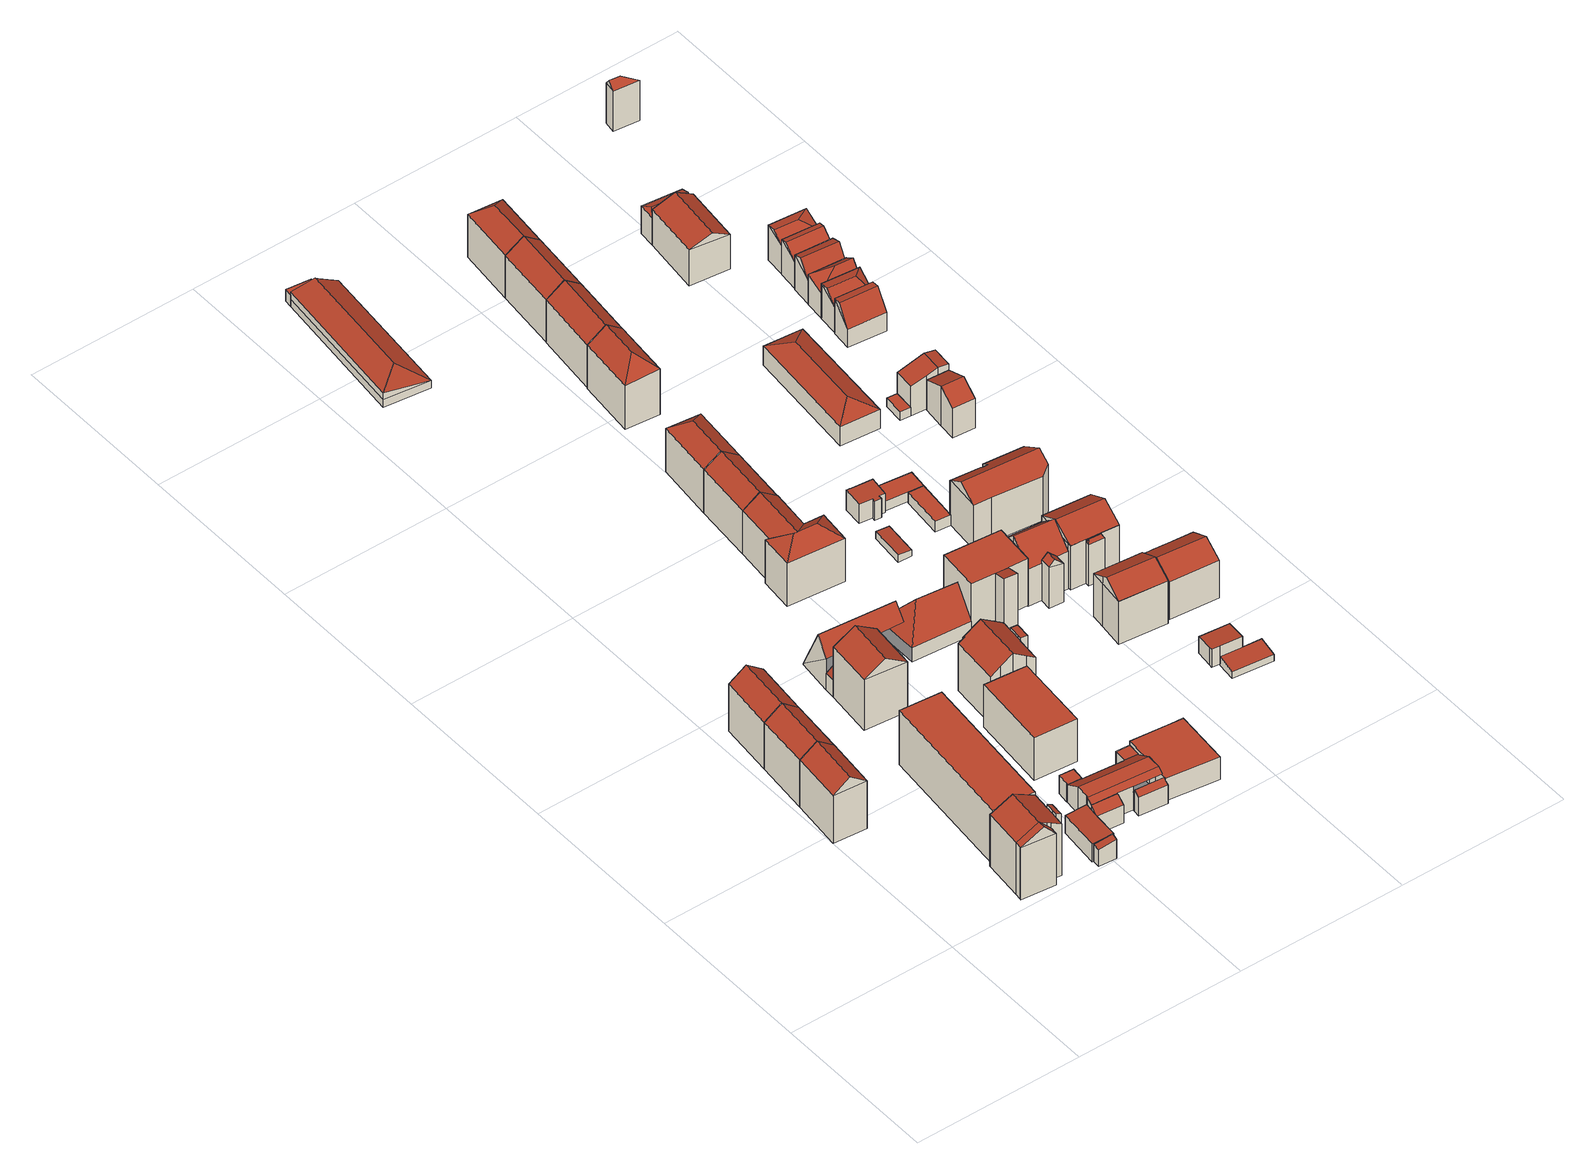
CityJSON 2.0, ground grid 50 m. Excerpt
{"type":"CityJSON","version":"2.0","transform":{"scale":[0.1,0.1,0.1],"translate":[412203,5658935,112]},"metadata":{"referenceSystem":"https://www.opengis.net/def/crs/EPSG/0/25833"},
"CityObjects":{
"building1":{"type":"Building","attributes":{"Dachtyp_tdc":"tdcGableRoof","Gemeindeschluessel":14612000,"Dachneigung":37.25,"QualitaetDacherkennung":80,"Geometrietyp2DReferenz":"3000","measuredHeight":19.41,"function":"31001_9998","roofType":"3100"},"geometry":[{"type":"Solid","lod":"2","boundaries":[[[[0,1,2,3]],[[1,4,5,2]],[[4,6,7,5]],[[6,0,3,7]],[[4,1,8]],[[0,6,9]],[[1,0,9,8]],[[6,4,8,9]],[[3,2,5,7]]]],"semantics":{"surfaces":[{"type":"WallSurface"},{"type":"RoofSurface"},{"type":"GroundSurface"}],"values":[[0,0,0,0,0,0,1,1,2]]}}]},
"building2":{"type":"Building","attributes":{"Dachtyp_tdc":"tdcGableRoof","Gemeindeschluessel":14612000,"Dachneigung":37.43,"QualitaetDacherkennung":82,"Geometrietyp2DReferenz":"3000","measuredHeight":19.4,"function":"31001_9998","roofType":"3100"},"geometry":[{"type":"Solid","lod":"2","boundaries":[[[[1,10,11,12]],[[10,13,14,11]],[[13,4,15,14]],[[4,1,12,15]],[[13,10,16]],[[1,4,8]],[[10,1,8,16]],[[4,13,16,8]],[[12,11,14,15]]]],"semantics":{"surfaces":[{"type":"WallSurface"},{"type":"RoofSurface"},{"type":"GroundSurface"}],"values":[[0,0,0,0,0,0,1,1,2]]}}]},
"building3":{"type":"Building","attributes":{"Gemeindeschluessel":14612000,"Geometrietyp2DReferenz":"3000","function":"31001_9998","roofType":"9999"},"children":["building3-1","building3-2","building3-3"]},
"building3-1":{"type":"BuildingPart","attributes":{"Dachtyp_tdc":"tdcGableRoof","Dachneigung":28.7,"QualitaetDacherkennung":58,"Geometrietyp2DReferenz":"3000","measuredHeight":20.83,"roofType":"3100"},"parents":["building3"],"geometry":[{"type":"MultiSurface","lod":"2","boundaries":[[[17,18,19,20]],[[18,21,22,19]],[[21,23,24,22]],[[23,25,26,24]],[[27,17,20,28]],[[18,17,27,29,30,31]],[[25,23,21,31,30]],[[18,31,21]],[[20,19,22,24,26,32,28]]],"semantics":{"surfaces":[{"type":"WallSurface"},{"type":"RoofSurface"},{"type":"GroundSurface"}],"values":[0,0,0,0,0,1,1,0,2]}}]},
"building3-2":{"type":"BuildingPart","attributes":{"Dachtyp_tdc":"tdcGableRoof","Dachneigung":28.55,"QualitaetDacherkennung":68,"Geometrietyp2DReferenz":"3000","measuredHeight":20.75,"roofType":"3100"},"parents":["building3"],"geometry":[{"type":"MultiSurface","lod":"2","boundaries":[[[33,34,35,36]],[[34,37,27,28,35]],[[25,38,39,26]],[[38,40,41,39]],[[40,42,43,41]],[[42,44,45,43]],[[44,46,47,45]],[[46,48,49,47]],[[44,42,40,38,25,50]],[[50,29,37,34,33,48,46,44]],[[36,35,28,32,26,39,41,43,45,47,49]]],"semantics":{"surfaces":[{"type":"WallSurface"},{"type":"RoofSurface"},{"type":"GroundSurface"}],"values":[0,0,0,0,0,0,0,0,1,1,2]}}]},
"building3-3":{"type":"BuildingPart","attributes":{"Dachtyp_tdc":"tdcPolyFlatRoof","Dachneigung":25.08,"QualitaetDacherkennung":50,"Geometrietyp2DReferenz":"3000","measuredHeight":18.39,"roofType":"2100"},"parents":["building3"],"geometry":[{"type":"MultiSurface","lod":"2","boundaries":[[[51,52,33,36,53]],[[52,33,36,33]],[[54,49,48]],[[54,55,56,49]],[[55,51,53,56]],[[55,54,52,51]],[[53,36,49,56]]],"semantics":{"surfaces":[{"type":"WallSurface"},{"type":"RoofSurface"},{"type":"GroundSurface"}],"values":[0,0,0,0,0,1,2]}}]},
"building4":{"type":"Building","attributes":{"Dachtyp_tdc":"tdcGableRoof","Gemeindeschluessel":14612000,"Dachneigung":37.56,"QualitaetDacherkennung":81,"Geometrietyp2DReferenz":"3000","measuredHeight":19.38,"function":"31001_9998","roofType":"3100"},"geometry":[{"type":"Solid","lod":"2","boundaries":[[[[10,57,58,11]],[[57,59,60,58]],[[59,13,14,60]],[[13,10,11,14]],[[59,57,61]],[[10,13,16]],[[57,10,16,61]],[[13,59,61,16]],[[11,58,60,14]]]],"semantics":{"surfaces":[{"type":"WallSurface"},{"type":"RoofSurface"},{"type":"GroundSurface"}],"values":[[0,0,0,0,0,0,1,1,2]]}}]},
"building5":{"type":"Building","attributes":{"Dachtyp_tdc":"tdcPolyFlatRoof","Gemeindeschluessel":14612000,"Dachneigung":0,"QualitaetDacherkennung":84,"Geometrietyp2DReferenz":"3000","measuredHeight":18.01,"function":"31001_9998","roofType":"1000"},"geometry":[{"type":"Solid","lod":"2","boundaries":[[[[62,63,64,65]],[[63,66,67,64]],[[66,68,69,67]],[[68,62,65,69]],[[68,66,63,62]],[[65,64,67,69]]]],"semantics":{"surfaces":[{"type":"WallSurface"},{"type":"RoofSurface"},{"type":"GroundSurface"}],"values":[[0,0,0,0,1,2]]}}]},
"building6":{"type":"Building","attributes":{"Dachtyp_tdc":"tdcPolyFlatRoof","Gemeindeschluessel":14612000,"Dachneigung":8.7,"QualitaetDacherkennung":16,"Geometrietyp2DReferenz":"3000","measuredHeight":6.51,"function":"31001_9998","roofType":"2100"},"geometry":[{"type":"Solid","lod":"2","boundaries":[[[[70,71,72,73]],[[71,74,75,72]],[[74,76,77,75]],[[76,70,73,77]],[[76,74,71,70]],[[73,72,75,77]]]],"semantics":{"surfaces":[{"type":"WallSurface"},{"type":"RoofSurface"},{"type":"GroundSurface"}],"values":[[0,0,0,0,1,2]]}}]},
"building7":{"type":"Building","attributes":{"Dachtyp_tdc":"tdcPolyFlatRoof","Gemeindeschluessel":14612000,"Dachneigung":4.87,"QualitaetDacherkennung":86,"Geometrietyp2DReferenz":"3000","measuredHeight":6.45,"function":"31001_9998","roofType":"2100"},"geometry":[{"type":"Solid","lod":"2","boundaries":[[[[78,79,80,73]],[[79,81,82,80]],[[81,83,84,82]],[[83,85,86,84]],[[85,87,88,86]],[[87,89,72,88]],[[89,78,73,72]],[[89,87,85,83,81,79,78]],[[73,80,82,84,86,88,72]]]],"semantics":{"surfaces":[{"type":"WallSurface"},{"type":"RoofSurface"},{"type":"GroundSurface"}],"values":[[0,0,0,0,0,0,0,1,2]]}}]},
"building8":{"type":"Building","attributes":{"Dachtyp_tdc":"tdcGableRoof","Gemeindeschluessel":14612000,"Dachneigung":32.29,"QualitaetDacherkennung":70,"Geometrietyp2DReferenz":"3000","measuredHeight":20.73,"function":"31001_9998","roofType":"3100"},"geometry":[{"type":"Solid","lod":"2","boundaries":[[[[90,91,92,93]],[[91,94,95,92]],[[94,96,97,95]],[[96,90,93,97]],[[94,91,98]],[[90,96,99]],[[91,90,99,98]],[[96,94,98,99]],[[93,92,95,97]]]],"semantics":{"surfaces":[{"type":"WallSurface"},{"type":"RoofSurface"},{"type":"GroundSurface"}],"values":[[0,0,0,0,0,0,1,1,2]]}}]},
"building9":{"type":"Building","attributes":{"Gemeindeschluessel":14612000,"Geometrietyp2DReferenz":"3000","function":"31001_9998","roofType":"9999"},"children":["building9-1","building9-2","building9-3","building9-4","building9-5"]},
"building9-1":{"type":"BuildingPart","attributes":{"Dachtyp_tdc":"tdcGableRoof","Dachneigung":30.46,"QualitaetDacherkennung":31,"Geometrietyp2DReferenz":"3000","measuredHeight":7.25,"roofType":"3100"},"parents":["building9"],"geometry":[{"type":"MultiSurface","lod":"2","boundaries":[[[100,101,102,103]],[[101,104,105,102]],[[104,106,107,105]],[[106,108,109,107]],[[108,110,111,109]],[[110,112,113,111]],[[112,114,115,113]],[[112,110,108,106,104,101,100]],[[100,116,117,118,116,114,112]],[[119,120,103,102,105,107,109,111,113,115,120,121]]],"semantics":{"surfaces":[{"type":"WallSurface"},{"type":"RoofSurface"},{"type":"GroundSurface"}],"values":[0,0,0,0,0,0,0,1,1,2]}}]},
"building9-2":{"type":"BuildingPart","attributes":{"Dachtyp_tdc":"tdcCutGableRoof","Dachneigung":32.02,"QualitaetDacherkennung":72,"Geometrietyp2DReferenz":"3000","measuredHeight":9.02,"roofType":"9999"},"parents":["building9"],"geometry":[{"type":"MultiSurface","lod":"2","boundaries":[[[122,123,124,125,115,114]],[[126,127,128,129,130]],[[127,131,132,128]],[[131,133,134,132]],[[133,135,136,134]],[[137,138,139,140]],[[141,142,143,144]],[[142,145,119,143]],[[145,117,119]],[[142,141,138,137,135,133]],[[127,126,123,122,146,147]],[[133,131,127,147,145,142]],[[121,120,115,125,129,128,132,134,136,140,139,144,143,119]]],"semantics":{"surfaces":[{"type":"WallSurface"},{"type":"RoofSurface"},{"type":"GroundSurface"}],"values":[0,0,0,0,0,0,0,0,0,1,1,1,2]}}]},
"building9-3":{"type":"BuildingPart","attributes":{"Dachtyp_tdc":"tdcPolyFlatRoof","Dachneigung":0,"QualitaetDacherkennung":67,"Geometrietyp2DReferenz":"3000","measuredHeight":6.13,"roofType":"1000"},"parents":["building9"],"geometry":[{"type":"MultiSurface","lod":"2","boundaries":[[[148,149,137,140,150]],[[151,152,153,136,135]],[[152,154,155,153]],[[154,148,150,155]],[[154,152,151,149,148]],[[150,140,136,153,155]]],"semantics":{"surfaces":[{"type":"WallSurface"},{"type":"RoofSurface"},{"type":"GroundSurface"}],"values":[0,0,0,0,1,2]}}]},
"building9-4":{"type":"BuildingPart","attributes":{"Dachtyp_tdc":"tdcPolyFlatRoof","Dachneigung":0,"QualitaetDacherkennung":50,"Geometrietyp2DReferenz":"3000","measuredHeight":6.14,"roofType":"1000"},"parents":["building9"],"geometry":[{"type":"MultiSurface","lod":"2","boundaries":[[[156,157,158,159]],[[157,160,141,144,158]],[[161,156,159,139,138]],[[161,160,157,156]],[[159,158,144,139]]],"semantics":{"surfaces":[{"type":"WallSurface"},{"type":"RoofSurface"},{"type":"GroundSurface"}],"values":[0,0,0,1,2]}}]},
"building9-5":{"type":"BuildingPart","attributes":{"Dachtyp_tdc":"tdcPolyFlatRoof","Dachneigung":30.88,"QualitaetDacherkennung":45,"Geometrietyp2DReferenz":"3000","measuredHeight":7.54,"roofType":"2100"},"parents":["building9"],"geometry":[{"type":"MultiSurface","lod":"2","boundaries":[[[124,162,163,125]],[[162,164,165,163]],[[164,130,129,165]],[[130,164,162,124]],[[125,163,165,129]]],"semantics":{"surfaces":[{"type":"WallSurface"},{"type":"RoofSurface"},{"type":"GroundSurface"}],"values":[0,0,0,1,2]}}]},
"building10":{"type":"Building","attributes":{"Dachtyp_tdc":"tdcPolyFlatRoof","Gemeindeschluessel":14612000,"Dachneigung":0,"QualitaetDacherkennung":82,"Geometrietyp2DReferenz":"3000","measuredHeight":14.12,"function":"31001_9998","roofType":"1000"},"geometry":[{"type":"Solid","lod":"2","boundaries":[[[[166,167,168,169]],[[167,170,171,168]],[[170,172,173,171]],[[172,174,175,173]],[[174,176,177,175]],[[176,166,169,177]],[[176,174,172,170,167,166]],[[169,168,171,173,175,177]]]],"semantics":{"surfaces":[{"type":"WallSurface"},{"type":"RoofSurface"},{"type":"GroundSurface"}],"values":[[0,0,0,0,0,0,1,2]]}}]},
"building11":{"type":"Building","attributes":{"Gemeindeschluessel":14612000,"Geometrietyp2DReferenz":"3000","function":"31001_9998","roofType":"9999"},"children":["building11-1","building11-2","building11-3"]},
"building11-1":{"type":"BuildingPart","attributes":{"Dachtyp_tdc":"tdcFreeFormRoof","Dachneigung":53.02,"QualitaetDacherkennung":4,"Geometrietyp2DReferenz":"3000","measuredHeight":13.09,"roofType":"5000"},"parents":["building11"],"geometry":[{"type":"MultiSurface","lod":"2","boundaries":[[[178,179,180,181]],[[179,182,183,180]],[[184,178,181,185,186]],[[187,184,188,189,190,182]],[[191,187,182,179]],[[191,179,178]],[[187,191,178,184]],[[181,180,183,192,185]]],"semantics":{"surfaces":[{"type":"WallSurface"},{"type":"RoofSurface"},{"type":"GroundSurface"}],"values":[0,0,0,1,1,0,1,2]}}]},
"building11-2":{"type":"BuildingPart","attributes":{"Dachtyp_tdc":"tdcFreeFormRoof","Dachneigung":67.34,"QualitaetDacherkennung":10,"Geometrietyp2DReferenz":"3000","measuredHeight":9.54,"roofType":"5000"},"parents":["building11"],"geometry":[{"type":"MultiSurface","lod":"2","boundaries":[[[193,194,95,195]],[[194,196,92,95]],[[196,197,198,92]],[[199,197,196]],[[200,199,196,194]],[[200,194,193]],[[199,200,193,197]],[[195,95,92,198]]],"semantics":{"surfaces":[{"type":"WallSurface"},{"type":"RoofSurface"},{"type":"GroundSurface"}],"values":[0,0,0,1,1,0,1,2]}}]},
"building11-3":{"type":"BuildingPart","attributes":{"Dachtyp_tdc":"tdcGableRoof","Dachneigung":65.26,"QualitaetDacherkennung":5,"Geometrietyp2DReferenz":"3000","measuredHeight":15.4,"roofType":"3100"},"parents":["building11"],"geometry":[{"type":"MultiSurface","lod":"2","boundaries":[[[201,202,203,198,197]],[[202,186,185,203]],[[202,201,204]],[[201,205,206,204]],[[186,202,204,206,188]],[[192,195,198,203,185]]],"semantics":{"surfaces":[{"type":"WallSurface"},{"type":"RoofSurface"},{"type":"GroundSurface"}],"values":[0,0,0,1,1,2]}}]},
"building12":{"type":"Building","attributes":{"Gemeindeschluessel":14612000,"Geometrietyp2DReferenz":"3000","function":"31001_9998","roofType":"9999"},"children":["building12-1","building12-2"]},
"building12-1":{"type":"BuildingPart","attributes":{"Dachtyp_tdc":"tdcGableRoof","Dachneigung":34.78,"QualitaetDacherkennung":64,"Geometrietyp2DReferenz":"3000","measuredHeight":20.23,"roofType":"3100"},"parents":["building12"],"geometry":[{"type":"MultiSurface","lod":"2","boundaries":[[[207,208,209,210]],[[208,211,212,209]],[[211,213,214,212]],[[213,215,216,214]],[[215,217,218,216]],[[217,219,220,218]],[[219,221,222,220]],[[223,224,225,226]],[[224,227,228,225]],[[227,229,230,228]],[[229,231,232,230]],[[231,233,234,232]],[[233,235,236,234]],[[235,207,210,236]],[[231,229,227,224,223,221,219,217,215,213]],[[213,211,208,207,235,233,231]],[[210,209,212,214,216,218,220,222,226,225,228,230,232,234,236]]],"semantics":{"surfaces":[{"type":"WallSurface"},{"type":"RoofSurface"},{"type":"GroundSurface"}],"values":[0,0,0,0,0,0,0,0,0,0,0,0,0,0,1,1,2]}}]},
"building12-2":{"type":"BuildingPart","attributes":{"Dachtyp_tdc":"tdcPolyFlatRoof","Dachneigung":3.64,"QualitaetDacherkennung":77,"Geometrietyp2DReferenz":"3000","measuredHeight":16.69,"roofType":"2100"},"parents":["building12"],"geometry":[{"type":"MultiSurface","lod":"2","boundaries":[[[237,238,223,226,239]],[[240,241,242,222,221]],[[241,237,239,242]],[[241,240,238,237]],[[239,226,222,242]]],"semantics":{"surfaces":[{"type":"WallSurface"},{"type":"RoofSurface"},{"type":"GroundSurface"}],"values":[0,0,0,1,2]}}]},
"building13":{"type":"Building","attributes":{"Dachtyp_tdc":"tdcPolyFlatRoof","Gemeindeschluessel":14612000,"Dachneigung":0,"QualitaetDacherkennung":42,"Geometrietyp2DReferenz":"3000","measuredHeight":7.47,"function":"31001_9998","roofType":"1000"},"geometry":[{"type":"Solid","lod":"2","boundaries":[[[[243,244,245,246]],[[244,247,248,245]],[[247,249,250,248]],[[249,251,252,250]],[[251,253,254,252]],[[253,255,256,254]],[[255,257,258,256]],[[257,243,246,258]],[[257,255,253,251,249,247,244,243]],[[246,245,248,250,252,254,256,258]]]],"semantics":{"surfaces":[{"type":"WallSurface"},{"type":"RoofSurface"},{"type":"GroundSurface"}],"values":[[0,0,0,0,0,0,0,0,1,2]]}}]},
"building14":{"type":"Building","attributes":{"Dachtyp_tdc":"tdcFreeFormRoof","Gemeindeschluessel":14612000,"Dachneigung":35.96,"QualitaetDacherkennung":88,"Geometrietyp2DReferenz":"3000","measuredHeight":18.04,"function":"31001_9998","roofType":"5000"},"geometry":[{"type":"Solid","lod":"2","boundaries":[[[[259,260,261,262]],[[260,263,264,261]],[[263,265,266,264]],[[265,267,268,266]],[[267,269,270,268]],[[269,271,272,270]],[[271,273,274,272]],[[273,259,262,274]],[[275,273,271]],[[276,275,271,269]],[[277,278,276,269,267]],[[277,267,265]],[[279,278,277,265,263]],[[280,279,263,260]],[[280,260,259]],[[275,276,278,279,280,259,273]],[[262,261,264,266,268,270,272,274]]]],"semantics":{"surfaces":[{"type":"WallSurface"},{"type":"RoofSurface"},{"type":"GroundSurface"}],"values":[[0,0,0,0,0,0,0,0,1,1,1,0,1,1,1,1,2]]}}]},
"building15":{"type":"Building","attributes":{"Gemeindeschluessel":14612000,"Geometrietyp2DReferenz":"3000","function":"31001_9998","roofType":"9999"},"children":["building15-1","building15-2"]},
"building15-1":{"type":"BuildingPart","attributes":{"Dachtyp_tdc":"tdcHipAndGableRoof","Dachneigung":29.41,"QualitaetDacherkennung":16,"Geometrietyp2DReferenz":"3000","measuredHeight":6.17,"roofType":"5000"},"parents":["building15"],"geometry":[{"type":"MultiSurface","lod":"2","boundaries":[[[281,282,283,284]],[[285,281,284,286,287]],[[288,289,290,291,292]],[[292,291,293]],[[293,281,285]],[[294,295,296,297,298]],[[293,285,295,294]],[[285,287,296,295]],[[288,292,298,297]],[[292,293,294,298]],[[281,293,282]],[[291,290,283,282,293]]],"semantics":{"surfaces":[{"type":"RoofSurface"},{"type":"WallSurface"},{"type":"GroundSurface"}],"values":[0,1,1,1,1,2,1,1,1,1,0,0]}}]},
"building15-2":{"type":"BuildingPart","attributes":{"Dachtyp_tdc":"tdcPolyFlatRoof","Dachneigung":0,"QualitaetDacherkennung":0,"Geometrietyp2DReferenz":"3000","measuredHeight":3.71,"roofType":"9999"},"parents":["building15"],"geometry":[{"type":"MultiSurface","lod":"2","boundaries":[[[289,299,300,286]],[[286,300,301,296,287]],[[300,299,302,301]],[[299,289,288,297,302]],[[296,301,302,297]],[[287,296,297,288]],[[287,288,289,286]]],"semantics":{"surfaces":[{"type":"RoofSurface"},{"type":"WallSurface"},{"type":"GroundSurface"},{"type":"ClosureSurface","isClosure":"1","QuelleClosure":"LoD1Solid"}],"values":[0,1,1,1,2,3,3]}}]},
"building16":{"type":"Building","attributes":{"Dachtyp_tdc":"tdcGableRoof","Gemeindeschluessel":14612000,"Dachneigung":36.93,"QualitaetDacherkennung":91,"Geometrietyp2DReferenz":"3000","measuredHeight":18,"function":"31001_9998","roofType":"3100"},"geometry":[{"type":"Solid","lod":"2","boundaries":[[[[265,303,304,266]],[[303,305,306,304]],[[305,307,268,306]],[[307,265,266,268]],[[305,303,308]],[[265,307,309]],[[303,265,309,308]],[[307,305,308,309]],[[266,304,306,268]]]],"semantics":{"surfaces":[{"type":"WallSurface"},{"type":"RoofSurface"},{"type":"GroundSurface"}],"values":[[0,0,0,0,0,0,1,1,2]]}}]},
"building17":{"type":"Building","attributes":{"Dachtyp_tdc":"tdcHipAndGableRoof","Gemeindeschluessel":14612000,"Dachneigung":36.81,"QualitaetDacherkennung":87,"Geometrietyp2DReferenz":"3000","measuredHeight":17.97,"function":"31001_9998","roofType":"5000"},"geometry":[{"type":"Solid","lod":"2","boundaries":[[[[303,310,311,304]],[[310,312,313,311]],[[312,305,306,313]],[[305,303,304,306]],[[312,310,314]],[[303,305,308]],[[310,303,308,314]],[[305,312,314,308]],[[304,311,313,306]]]],"semantics":{"surfaces":[{"type":"WallSurface"},{"type":"RoofSurface"},{"type":"GroundSurface"}],"values":[[0,0,0,0,1,0,1,1,2]]}}]},
"building18":{"type":"Building","attributes":{"Gemeindeschluessel":14612000,"Geometrietyp2DReferenz":"3000","function":"31001_9998","roofType":"9999"},"children":["building18-1","building18-2"]},
"building18-1":{"type":"BuildingPart","attributes":{"Dachtyp_tdc":"tdcPolyFlatRoof","Dachneigung":19.57,"QualitaetDacherkennung":55,"Geometrietyp2DReferenz":"3000","measuredHeight":16.89,"roofType":"2100"},"parents":["building18"],"geometry":[{"type":"MultiSurface","lod":"2","boundaries":[[[315,316,317,318]],[[319,320,321,322]],[[320,315,318,321]],[[320,319,316,315]],[[318,317,322,321]]],"semantics":{"surfaces":[{"type":"WallSurface"},{"type":"RoofSurface"},{"type":"GroundSurface"}],"values":[0,0,0,1,2]}}]},
"building18-2":{"type":"BuildingPart","attributes":{"Dachtyp_tdc":"tdcPolyFlatRoof","Dachneigung":0,"QualitaetDacherkennung":58,"Geometrietyp2DReferenz":"3000","measuredHeight":15.64,"roofType":"1000"},"parents":["building18"],"geometry":[{"type":"MultiSurface","lod":"2","boundaries":[[[323,324,325,326]],[[324,327,319,322,325]],[[328,329,330,317,316]],[[329,331,332,330]],[[331,323,326,332]],[[331,329,328,327,324,323]],[[326,325,322,317,330,332]]],"semantics":{"surfaces":[{"type":"WallSurface"},{"type":"RoofSurface"},{"type":"GroundSurface"}],"values":[0,0,0,0,0,1,2]}}]},
"building19":{"type":"Building","attributes":{"Dachtyp_tdc":"tdcPolyFlatRoof","Gemeindeschluessel":14612000,"Dachneigung":3.58,"QualitaetDacherkennung":88,"Geometrietyp2DReferenz":"3000","measuredHeight":2.33,"function":"31001_9998","roofType":"2100"},"geometry":[{"type":"Solid","lod":"2","boundaries":[[[[333,334,335,336]],[[334,337,338,335]],[[337,339,340,338]],[[339,333,336,340]],[[339,337,334,333]],[[336,335,338,340]]]],"semantics":{"surfaces":[{"type":"WallSurface"},{"type":"RoofSurface"},{"type":"GroundSurface"}],"values":[[0,0,0,0,1,2]]}}]},
"building20":{"type":"Building","attributes":{"Dachtyp_tdc":"tdcHipAndGableRoof","Gemeindeschluessel":14612000,"Dachneigung":36.9,"QualitaetDacherkennung":75,"Geometrietyp2DReferenz":"3000","measuredHeight":18.45,"function":"31001_9998","roofType":"5000"},"geometry":[{"type":"Solid","lod":"2","boundaries":[[[[341,342,343,344]],[[342,345,346,343]],[[345,347,348,346]],[[347,341,344,348]],[[345,342,349]],[[341,347,350]],[[342,341,350,349]],[[347,345,349,350]],[[344,343,346,348]]]],"semantics":{"surfaces":[{"type":"WallSurface"},{"type":"RoofSurface"},{"type":"GroundSurface"}],"values":[[0,0,0,0,1,0,1,1,2]]}}]},
"building21":{"type":"Building","attributes":{"Dachtyp_tdc":"tdcPolyFlatRoof","Gemeindeschluessel":14612000,"Dachneigung":2.62,"QualitaetDacherkennung":68,"Geometrietyp2DReferenz":"3000","measuredHeight":6.56,"function":"31001_9998","roofType":"2100"},"geometry":[{"type":"Solid","lod":"2","boundaries":[[[[351,352,353,354]],[[352,355,356,353]],[[355,357,358,356]],[[357,359,360,358]],[[359,361,362,360]],[[361,363,364,362]],[[363,365,366,364]],[[365,367,368,366]],[[367,369,370,368]],[[369,371,372,370]],[[371,351,354,372]],[[371,369,367,365,363,361,359,357,355,352,351]],[[354,353,356,358,360,362,364,366,368,370,372]]]],"semantics":{"surfaces":[{"type":"WallSurface"},{"type":"RoofSurface"},{"type":"GroundSurface"}],"values":[[0,0,0,0,0,0,0,0,0,0,0,1,2]]}}]},
"building22":{"type":"Building","attributes":{"Gemeindeschluessel":14612000,"Geometrietyp2DReferenz":"3000","function":"31001_9998","roofType":"9999"},"children":["building22-1","building22-2"]},
"building22-1":{"type":"BuildingPart","attributes":{"Dachtyp_tdc":"tdcGableRoof","Dachneigung":44.48,"QualitaetDacherkennung":82,"Geometrietyp2DReferenz":"3000","measuredHeight":15.18,"roofType":"3100"},"parents":["building22"],"geometry":[{"type":"MultiSurface","lod":"2","boundaries":[[[373,374,375,376,377]],[[374,378,379,375]],[[378,380,381,382,379]],[[378,374,383]],[[373,380,384]],[[374,373,384,383]],[[380,378,383,384]],[[376,375,379,382]]],"semantics":{"surfaces":[{"type":"WallSurface"},{"type":"RoofSurface"},{"type":"GroundSurface"}],"values":[0,0,0,0,0,1,1,2]}}]},
"building22-2":{"type":"BuildingPart","attributes":{"Dachtyp_tdc":"tdcGableRoof","Dachneigung":42.88,"QualitaetDacherkennung":66,"Geometrietyp2DReferenz":"3000","measuredHeight":18.2,"roofType":"3100"},"parents":["building22"],"geometry":[{"type":"MultiSurface","lod":"2","boundaries":[[[381,385,386,382]],[[385,387,388,386]],[[387,389,390,388]],[[389,391,392,390]],[[391,393,394,392]],[[393,395,396,394]],[[395,397,376,396]],[[397,377,376]],[[393,391,389,387]],[[387,385,381,377,397,395,393]],[[382,386,388,390,392,394,396,376]]],"semantics":{"surfaces":[{"type":"WallSurface"},{"type":"RoofSurface"},{"type":"GroundSurface"}],"values":[0,0,0,0,0,0,0,0,1,1,2]}}]},
"building23":{"type":"Building","attributes":{"Dachtyp_tdc":"tdcGableRoof","Gemeindeschluessel":14612000,"Dachneigung":29.68,"QualitaetDacherkennung":85,"Geometrietyp2DReferenz":"3000","measuredHeight":17.59,"function":"31001_9998","roofType":"3100"},"geometry":[{"type":"Solid","lod":"2","boundaries":[[[[398,399,400,401]],[[399,402,403,400]],[[402,404,405,403]],[[404,406,407,405]],[[406,408,409,407]],[[408,398,401,409]],[[408,410,411,412]],[[413,414,411,410,415,416]],[[402,413,416,404]],[[404,416,415,406]],[[406,415,410,408]],[[399,414,413,402]],[[401,400,403,405,407,409]],[[398,412,411,414,399]],[[408,412,398]]]],"semantics":{"surfaces":[{"type":"WallSurface"},{"type":"RoofSurface"},{"type":"GroundSurface"}],"values":[[0,0,0,0,0,0,1,1,0,0,0,0,2,0,0]]}}]},
"building24":{"type":"Building","attributes":{"Dachtyp_tdc":"tdcGableRoof","Gemeindeschluessel":14612000,"Dachneigung":36.76,"QualitaetDacherkennung":88,"Geometrietyp2DReferenz":"3000","measuredHeight":18.07,"function":"31001_9998","roofType":"3100"},"geometry":[{"type":"Solid","lod":"2","boundaries":[[[[417,418,419,420]],[[418,421,422,419]],[[421,423,424,422]],[[423,417,420,424]],[[421,418,425]],[[417,423,426]],[[418,417,426,425]],[[423,421,425,426]],[[420,419,422,424]]]],"semantics":{"surfaces":[{"type":"WallSurface"},{"type":"RoofSurface"},{"type":"GroundSurface"}],"values":[[0,0,0,0,0,0,1,1,2]]}}]},
"building25":{"type":"Building","attributes":{"Dachtyp_tdc":"tdcPolyFlatRoof","Gemeindeschluessel":14612000,"Dachneigung":4.32,"QualitaetDacherkennung":72,"Geometrietyp2DReferenz":"3000","measuredHeight":5.95,"function":"31001_9998","roofType":"2100"},"geometry":[{"type":"Solid","lod":"2","boundaries":[[[[427,428,429,430]],[[428,431,432,429]],[[431,433,434,432]],[[433,435,436,434]],[[435,437,438,436]],[[437,427,430,438]],[[437,435,433,431,428,427]],[[430,429,432,434,436,438]]]],"semantics":{"surfaces":[{"type":"WallSurface"},{"type":"RoofSurface"},{"type":"GroundSurface"}],"values":[[0,0,0,0,0,0,1,2]]}}]},
"building26":{"type":"Building","attributes":{"Dachtyp_tdc":"tdcPolyFlatRoof","Gemeindeschluessel":14612000,"Dachneigung":0,"QualitaetDacherkennung":80,"Geometrietyp2DReferenz":"3000","measuredHeight":3.48,"function":"31001_9998","roofType":"1000"},"geometry":[{"type":"Solid","lod":"2","boundaries":[[[[439,440,441,442]],[[440,443,444,441]],[[443,445,446,444]],[[445,447,448,446]],[[447,449,450,448]],[[449,439,442,450]],[[449,447,445,443,440,439]],[[442,441,444,446,448,450]]]],"semantics":{"surfaces":[{"type":"WallSurface"},{"type":"RoofSurface"},{"type":"GroundSurface"}],"values":[[0,0,0,0,0,0,1,2]]}}]},
"building27":{"type":"Building","attributes":{"Dachtyp_tdc":"tdcPolyFlatRoof","Gemeindeschluessel":14612000,"Dachneigung":0,"QualitaetDacherkennung":56,"Geometrietyp2DReferenz":"3000","measuredHeight":3.23,"function":"31001_9998","roofType":"1000"},"geometry":[{"type":"Solid","lod":"2","boundaries":[[[[451,452,453,454]],[[452,455,456,453]],[[455,457,458,456]],[[457,459,460,458]],[[459,451,454,460]],[[459,457,455,452,451]],[[454,453,456,458,460]]]],"semantics":{"surfaces":[{"type":"WallSurface"},{"type":"RoofSurface"},{"type":"GroundSurface"}],"values":[[0,0,0,0,0,1,2]]}}]},
"building28":{"type":"Building","attributes":{"Dachtyp_tdc":"tdcPolyFlatRoof","Gemeindeschluessel":14612000,"Dachneigung":8.02,"QualitaetDacherkennung":69,"Geometrietyp2DReferenz":"3000","measuredHeight":3.08,"function":"31001_9998","roofType":"2100"},"geometry":[{"type":"Solid","lod":"2","boundaries":[[[[461,462,463,464]],[[462,465,466,463]],[[465,467,468,466]],[[467,469,470,468]],[[469,461,464,470]],[[469,467,465,462,461]],[[464,463,466,468,470]]]],"semantics":{"surfaces":[{"type":"WallSurface"},{"type":"RoofSurface"},{"type":"GroundSurface"}],"values":[[0,0,0,0,0,1,2]]}}]},
"building29":{"type":"Building","attributes":{"Dachtyp_tdc":"tdcGableRoof","Gemeindeschluessel":14612000,"Dachneigung":36.89,"QualitaetDacherkennung":90,"Geometrietyp2DReferenz":"3000","measuredHeight":17.96,"function":"31001_9998","roofType":"3100"},"geometry":[{"type":"Solid","lod":"2","boundaries":[[[[418,471,472,473]],[[471,474,475,472]],[[474,421,476,475]],[[421,418,473,476]],[[474,471,477]],[[418,421,478]],[[471,418,478,477]],[[421,474,477,478]],[[473,472,475,476]]]],"semantics":{"surfaces":[{"type":"WallSurface"},{"type":"RoofSurface"},{"type":"GroundSurface"}],"values":[[0,0,0,0,0,0,1,1,2]]}}]},
"building30":{"type":"Building","attributes":{"Gemeindeschluessel":14612000,"Geometrietyp2DReferenz":"3000","function":"31001_9998","roofType":"9999"},"children":["building30-1","building30-2"]},
"building30-1":{"type":"BuildingPart","attributes":{"Dachtyp_tdc":"tdcFreeFormRoof","Dachneigung":64.52,"QualitaetDacherkennung":18,"Geometrietyp2DReferenz":"3000","measuredHeight":14.98,"roofType":"5000"},"parents":["building30"],"geometry":[{"type":"MultiSurface","lod":"2","boundaries":[[[479,480,481,482]],[[480,483,484,481]],[[483,485,486,484]],[[487,488,483,480]],[[487,480,479]],[[488,487,479,485]],[[488,485,483]],[[486,482,481,484]]],"semantics":{"surfaces":[{"type":"WallSurface"},{"type":"RoofSurface"},{"type":"GroundSurface"}],"values":[0,0,0,1,1,1,1,2]}}]},
"building30-2":{"type":"BuildingPart","attributes":{"Dachtyp_tdc":"tdcGableRoof","Dachneigung":27.1,"QualitaetDacherkennung":80,"Geometrietyp2DReferenz":"3000","measuredHeight":18.08,"roofType":"3100"},"parents":["building30"],"geometry":[{"type":"MultiSurface","lod":"2","boundaries":[[[489,490,491,492]],[[490,493,482,491]],[[493,479,482]],[[494,495,496,486,485]],[[495,497,498,496]],[[497,499,500,498]],[[499,501,502,500]],[[501,489,492,502]],[[501,503,504,489]],[[505,506,504,503,507,508,509,510]],[[493,505,510,494]],[[494,510,509,495]],[[495,509,508,497]],[[497,508,507,499]],[[499,507,503,501]],[[490,506,505,493]],[[489,504,506,490]],[[492,491,482,486,496,498,500,502]]],"semantics":{"surfaces":[{"type":"WallSurface"},{"type":"RoofSurface"},{"type":"GroundSurface"}],"values":[0,0,0,0,0,0,0,0,1,1,0,0,0,0,0,0,0,2]}}]},
"building31":{"type":"Building","attributes":{"Dachtyp_tdc":"tdcFreeFormRoof","Gemeindeschluessel":14612000,"Dachneigung":35.25,"QualitaetDacherkennung":55,"Geometrietyp2DReferenz":"3000","measuredHeight":18.1,"function":"31001_9998","roofType":"5000"},"geometry":[{"type":"Solid","lod":"2","boundaries":[[[[511,512,513,514]],[[512,515,516,513]],[[515,517,518,516]],[[517,519,520,518]],[[519,521,522,520]],[[521,523,524,522]],[[523,525,526,524]],[[525,527,528,526]],[[527,529,530,528]],[[529,531,532,530]],[[531,533,534,532]],[[533,511,514,534]],[[525,523,535,536,529,527]],[[535,521,519,517,515,512,511,533,531,536]],[[523,521,535]],[[531,529,536]],[[514,513,516,518,520,522,524,526,528,530,532,534]]]],"semantics":{"surfaces":[{"type":"WallSurface"},{"type":"RoofSurface"},{"type":"GroundSurface"}],"values":[[0,0,0,0,0,0,0,0,0,0,0,0,1,1,0,0,2]]}}]},
"building32":{"type":"Building","attributes":{"Dachtyp_tdc":"tdcFreeFormRoof","Gemeindeschluessel":14612000,"Dachneigung":28.82,"QualitaetDacherkennung":82,"Geometrietyp2DReferenz":"3000","measuredHeight":15.87,"function":"31001_9998","roofType":"5000"},"geometry":[{"type":"Solid","lod":"2","boundaries":[[[[537,538,539,540]],[[537,541,542,538]],[[541,543,544,545,546,542]],[[546,538,542]],[[537,543,541]],[[539,547,548,549,550,540]],[[538,546,547,539]],[[546,545,548,547]],[[545,544,549,548]],[[544,543,550,549]],[[543,537,540,550]]]],"semantics":{"surfaces":[{"type":"WallSurface"},{"type":"RoofSurface"},{"type":"GroundSurface"}],"values":[[0,1,1,0,0,2,0,0,0,0,0]]}}]},
"building33":{"type":"Building","attributes":{"Dachtyp_tdc":"tdcHipAndGableRoof","Gemeindeschluessel":14612000,"Dachneigung":36.68,"QualitaetDacherkennung":82,"Geometrietyp2DReferenz":"3000","measuredHeight":17.91,"function":"31001_9998","roofType":"5000"},"geometry":[{"type":"Solid","lod":"2","boundaries":[[[[551,552,553,472]],[[552,554,555,553]],[[554,556,475,555]],[[556,551,472,475]],[[554,552,557]],[[551,556,477]],[[552,551,477,557]],[[556,554,557,477]],[[472,553,555,475]]]],"semantics":{"surfaces":[{"type":"WallSurface"},{"type":"RoofSurface"},{"type":"GroundSurface"}],"values":[[0,0,0,0,1,0,1,1,2]]}}]},
"building34":{"type":"Building","attributes":{"Dachtyp_tdc":"tdcFreeFormRoof","Gemeindeschluessel":14612000,"Dachneigung":26.41,"QualitaetDacherkennung":12,"Geometrietyp2DReferenz":"3000","measuredHeight":9.2,"function":"31001_9998","roofType":"5000"},"geometry":[{"type":"Solid","lod":"2","boundaries":[[[[558,559,560,561]],[[559,562,563,560]],[[562,564,565,563]],[[564,558,561,565]],[[566,567,564,562]],[[566,562,559]],[[567,566,559,558]],[[567,558,564]],[[561,560,563,565]]]],"semantics":{"surfaces":[{"type":"WallSurface"},{"type":"RoofSurface"},{"type":"GroundSurface"}],"values":[[0,0,0,0,1,1,1,1,2]]}}]},
"building35":{"type":"Building","attributes":{"Dachtyp_tdc":"tdcPolyFlatRoof","Gemeindeschluessel":14612000,"Dachneigung":0,"QualitaetDacherkennung":66,"Geometrietyp2DReferenz":"3000","measuredHeight":2.79,"function":"31001_9998","roofType":"1000"},"geometry":[{"type":"Solid","lod":"2","boundaries":[[[[568,569,570,571]],[[568,572,573,569]],[[570,574,575,571]],[[569,573,574,570]],[[573,572,575,574]],[[572,568,571,575]]]],"semantics":{"surfaces":[{"type":"WallSurface"},{"type":"RoofSurface"},{"type":"GroundSurface"}],"values":[[0,1,2,0,0,0]]}}]},
"building36":{"type":"Building","attributes":{"Dachtyp_tdc":"tdcGableRoof","Gemeindeschluessel":14612000,"Dachneigung":24.27,"QualitaetDacherkennung":12,"Geometrietyp2DReferenz":"3000","measuredHeight":13.06,"function":"31001_9998","roofType":"3100"},"geometry":[{"type":"Solid","lod":"2","boundaries":[[[[576,577,578,579]],[[577,580,581,578]],[[580,582,583,581]],[[582,584,585,583]],[[584,586,587,585]],[[586,588,589,587]],[[588,576,579,589]],[[584,582,580,577]],[[577,576,588,586,584]],[[579,578,581,583,585,587,589]]]],"semantics":{"surfaces":[{"type":"WallSurface"},{"type":"RoofSurface"},{"type":"GroundSurface"}],"values":[[0,0,0,0,0,0,0,1,1,2]]}}]},
"building37":{"type":"Building","attributes":{"Dachtyp_tdc":"tdcGableRoof","Gemeindeschluessel":14612000,"Dachneigung":17.9,"QualitaetDacherkennung":15,"Geometrietyp2DReferenz":"3000","measuredHeight":12.17,"function":"31001_9998","roofType":"3100"},"geometry":[{"type":"Solid","lod":"2","boundaries":[[[[590,591,592,593]],[[591,594,595,592]],[[594,596,597,595]],[[596,598,599,597]],[[598,600,601,599]],[[600,602,603,601]],[[602,590,593,603]],[[598,596,594,591]],[[591,590,602,600,598]],[[593,592,595,597,599,601,603]]]],"semantics":{"surfaces":[{"type":"WallSurface"},{"type":"RoofSurface"},{"type":"GroundSurface"}],"values":[[0,0,0,0,0,0,0,1,1,2]]}}]},
"building38":{"type":"Building","attributes":{"Dachtyp_tdc":"tdcGableRoof","Gemeindeschluessel":14612000,"Dachneigung":21.08,"QualitaetDacherkennung":57,"Geometrietyp2DReferenz":"3000","measuredHeight":14.42,"function":"31001_9998","roofType":"3100"},"geometry":[{"type":"Solid","lod":"2","boundaries":[[[[604,605,606,607]],[[605,608,609,606]],[[608,610,611,609]],[[610,604,607,611]],[[608,605,612]],[[604,610,613]],[[605,604,613,612]],[[610,608,612,613]],[[607,606,609,611]]]],"semantics":{"surfaces":[{"type":"WallSurface"},{"type":"RoofSurface"},{"type":"GroundSurface"}],"values":[[0,0,0,0,0,0,1,1,2]]}}]},
"building39":{"type":"Building","attributes":{"Dachtyp_tdc":"tdcGableRoof","Gemeindeschluessel":14612000,"Dachneigung":57.38,"QualitaetDacherkennung":22,"Geometrietyp2DReferenz":"3000","measuredHeight":11.93,"function":"31001_9998","roofType":"3100"},"geometry":[{"type":"Solid","lod":"2","boundaries":[[[[614,615,616,617]],[[618,619,617,616]],[[620,621,622,623]],[[615,614,621,620]],[[614,619,622,621]],[[619,618,623,622]],[[618,615,620,623]],[[619,614,617]],[[615,618,616]]]],"semantics":{"surfaces":[{"type":"RoofSurface"},{"type":"GroundSurface"},{"type":"WallSurface"}],"values":[[0,0,1,2,2,2,2,2,2]]}}]},
"building40":{"type":"Building","attributes":{"Dachtyp_tdc":"tdcFreeFormRoof","Gemeindeschluessel":14612000,"Dachneigung":20.86,"QualitaetDacherkennung":15,"Geometrietyp2DReferenz":"3000","measuredHeight":10,"function":"31001_9998","roofType":"5000"},"geometry":[{"type":"Solid","lod":"2","boundaries":[[[[624,625,607,626]],[[625,627,611,607]],[[627,628,629,611]],[[628,624,626,629]],[[630,628,627]],[[631,630,627,625]],[[631,625,624]],[[630,631,624,628]],[[626,607,611,629]]]],"semantics":{"surfaces":[{"type":"WallSurface"},{"type":"RoofSurface"},{"type":"GroundSurface"}],"values":[[0,0,0,0,1,1,0,1,2]]}}]},
"building41":{"type":"Building","attributes":{"Dachtyp_tdc":"tdcHipAndGableRoof","Gemeindeschluessel":14612000,"Dachneigung":50.67,"QualitaetDacherkennung":23,"Geometrietyp2DReferenz":"3000","measuredHeight":12.15,"function":"31001_9998","roofType":"5000"},"geometry":[{"type":"Solid","lod":"2","boundaries":[[[[632,633,634,635]],[[633,636,637,634]],[[636,638,639,637]],[[638,632,635,639]],[[636,633,640]],[[632,638,641]],[[633,632,641,640]],[[638,636,640,641]],[[635,634,637,639]]]],"semantics":{"surfaces":[{"type":"WallSurface"},{"type":"RoofSurface"},{"type":"GroundSurface"}],"values":[[0,0,0,0,1,0,1,1,2]]}}]},
"building42":{"type":"Building","attributes":{"Dachtyp_tdc":"tdcHipAndGableRoof","Gemeindeschluessel":14612000,"Dachneigung":51.43,"QualitaetDacherkennung":19,"Geometrietyp2DReferenz":"3000","measuredHeight":12.04,"function":"31001_9998","roofType":"5000"},"geometry":[{"type":"Solid","lod":"2","boundaries":[[[[642,643,644,645]],[[643,646,647,644]],[[642,648,649]],[[646,643,650]],[[648,646,650,649]],[[643,642,649,650]],[[647,651,645,644]],[[646,648,651,647]],[[648,642,645,651]]]],"semantics":{"surfaces":[{"type":"WallSurface"},{"type":"RoofSurface"},{"type":"GroundSurface"}],"values":[[0,0,1,0,1,1,2,0,0]]}}]},
"building43":{"type":"Building","attributes":{"Dachtyp_tdc":"tdcGableRoof","Gemeindeschluessel":14612000,"Dachneigung":57.22,"QualitaetDacherkennung":25,"Geometrietyp2DReferenz":"3000","measuredHeight":12.58,"function":"31001_9998","roofType":"3100"},"geometry":[{"type":"Solid","lod":"2","boundaries":[[[[652,653,654,655]],[[653,656,657,654]],[[656,658,659,657]],[[658,652,655,659]],[[656,653,660]],[[652,658,661]],[[653,652,661,660]],[[658,656,660,661]],[[655,654,657,659]]]],"semantics":{"surfaces":[{"type":"WallSurface"},{"type":"RoofSurface"},{"type":"GroundSurface"}],"values":[[0,0,0,0,0,0,1,1,2]]}}]},
"building44":{"type":"Building","attributes":{"Dachtyp_tdc":"tdcGableRoof","Gemeindeschluessel":14612000,"Dachneigung":39.05,"QualitaetDacherkennung":23,"Geometrietyp2DReferenz":"3000","measuredHeight":11.99,"function":"31001_9998","roofType":"3100"},"geometry":[{"type":"Solid","lod":"2","boundaries":[[[[662,663,664,665]],[[663,666,667,664]],[[666,668,669,667]],[[668,662,665,669]],[[666,663,670]],[[662,668,671]],[[663,662,671,670]],[[668,666,670,671]],[[665,664,667,669]]]],"semantics":{"surfaces":[{"type":"WallSurface"},{"type":"RoofSurface"},{"type":"GroundSurface"}],"values":[[0,0,0,0,0,0,1,1,2]]}}]},
"building45":{"type":"Building","attributes":{"Dachtyp_tdc":"tdcHipAndGableRoof","Gemeindeschluessel":14612000,"Dachneigung":42.17,"QualitaetDacherkennung":22,"Geometrietyp2DReferenz":"3000","measuredHeight":12.07,"function":"31001_9998","roofType":"5000"},"geometry":[{"type":"Solid","lod":"2","boundaries":[[[[672,673,674,675]],[[673,676,677,674]],[[676,678,679,677]],[[678,672,675,679]],[[676,673,680]],[[672,678,681]],[[673,672,681,680]],[[678,676,680,681]],[[675,674,677,679]]]],"semantics":{"surfaces":[{"type":"WallSurface"},{"type":"RoofSurface"},{"type":"GroundSurface"}],"values":[[0,0,0,0,1,0,1,1,2]]}}]},
"building46":{"type":"Building","attributes":{"Gemeindeschluessel":14612000,"Geometrietyp2DReferenz":"3000","function":"31001_9998","roofType":"9999"},"children":["building46-1","building46-2"]},
"building46-1":{"type":"BuildingPart","attributes":{"Dachtyp_tdc":"tdcFreeFormRoof","Dachneigung":53.43,"QualitaetDacherkennung":7,"Geometrietyp2DReferenz":"3000","measuredHeight":15.57,"roofType":"5000"},"parents":["building46"],"geometry":[{"type":"MultiSurface","lod":"2","boundaries":[[[682,683,684,685,686]],[[687,688,689,690,691]],[[688,682,686,689]],[[692,693,688,687]],[[692,687,683]],[[693,692,683,682]],[[693,682,688]],[[686,685,690,689]]],"semantics":{"surfaces":[{"type":"WallSurface"},{"type":"RoofSurface"},{"type":"GroundSurface"}],"values":[0,0,0,1,1,1,0,2]}}]},
"building46-2":{"type":"BuildingPart","attributes":{"Dachtyp_tdc":"tdcPolyFlatRoof","Dachneigung":0,"QualitaetDacherkennung":0,"Geometrietyp2DReferenz":"3000","measuredHeight":3.71,"roofType":"9999"},"parents":["building46"],"geometry":[{"type":"MultiSurface","lod":"2","boundaries":[[[691,694,695,684]],[[684,695,696,685]],[[695,694,697,696]],[[694,691,690,697]],[[685,696,697,690]],[[685,690,691,684]]],"semantics":{"surfaces":[{"type":"RoofSurface"},{"type":"WallSurface"},{"type":"GroundSurface"},{"type":"ClosureSurface","isClosure":"1","QuelleClosure":"LoD1Solid"}],"values":[0,1,1,1,2,3]}}]}
},
"vertices":[
[1,472,161],[17,624,161],[17,624,5],[1,472,5],[115,614,163],[115,614,5],[99,463,163],[99,463,5],[67,619,200],[51,468,200],
[33,784,161],[33,784,6],[17,624,6],[131,774,162],[131,774,6],[115,614,6],[83,779,200],
[338,24,175],[337,20,175],[337,20,4],[338,24,4],[237,31,175],[237,31,4],[237,34,175],[237,34,4],[239,53,175],[239,53,4],[340,42,175],[340,42,4],[307,45,210],[306,46,212],[303,24,212],[305,46,4],
[372,64,175],[369,39,175],[369,39,4],[372,64,4],[340,42,192],[251,169,175],[251,169,4],[252,173,175],[252,173,4],[260,172,179],[260,172,4],[318,166,211],[318,166,4],[382,160,175],[382,160,4],[376,105,175],[376,105,4],[305,46,211],
[386,63,181],[372,64,188],[386,63,4],[376,105,187],[390,103,181],[390,103,4],
[49,946,161],[49,946,6],[148,936,162],[148,936,6],[99,941,200],
[424,583,185],[382,160,185],[382,160,5],[424,583,5],[260,172,185],[260,172,5],[302,595,185],[302,595,5],
[460,29,62],[514,23,71],[514,23,6],[460,29,6],[510,2,70],[510,2,6],[458,6,62],[458,6,6],
[460,29,65],[456,29,65],[456,29,6],[468,151,65],[468,151,6],[530,146,70],[530,146,6],[524,98,70],[524,98,6],[518,23,70],[518,23,6],[514,23,70],
[309,743,174],[323,883,174],[323,883,7],[309,743,7],[448,871,172],[448,871,7],[434,731,172],[434,731,7],[386,877,214],[372,737,214],
[731,96,81],[730,90,77],[730,90,9],[731,96,9],[730,88,76],[730,88,9],[729,82,73],[729,82,9],[729,78,70],[729,78,9],[645,86,70],[645,86,9],[647,105,81],[647,105,9],[648,112,69],[648,112,9],[731,104,69],[734,136,20],[733,120,44],[734,136,9],[731,104,9],[733,120,9],
[648,112,86],[604,117,86],[604,117,84],[604,117,9],[527,124,86],[529,140,98],[529,140,9],[527,124,9],[527,124,84],[530,146,98],[530,146,9],[533,183,99],[533,183,9],[538,231,68],[538,231,9],[579,227,68],[700,215,68],[700,215,9],[579,227,9],[741,211,68],[736,162,99],[736,162,9],[741,211,9],[734,136,98],[731,104,86],[733,120,98],
[583,265,70],[579,227,70],[583,265,9],[538,231,70],[538,235,70],[538,235,9],[542,269,70],[542,269,9],
[703,251,70],[744,248,70],[744,248,9],[703,251,9],[741,211,70],[700,215,70],
[601,90,68],[601,90,9],[524,98,68],[524,98,9],
[523,344,150],[544,571,150],[544,571,9],[523,344,9],[564,569,150],[564,569,9],[594,566,150],[594,566,9],[669,559,150],[669,559,9],[648,333,150],[648,333,9],
[736,974,53],[725,850,53],[725,850,7],[736,974,7],[553,864,53],[553,864,7],[553,995,53],[553,995,7],[553,995,20],[610,924,138],[553,980,53],[553,961,53],[553,897,53],[731,912,135],[553,897,7],
[449,905,62],[448,871,62],[449,905,7],[323,883,62],[326,914,62],[326,914,7],[340,897,100],[449,888,103],
[326,914,109],[338,1020,11],[338,1020,7],[330,951,161],[553,897,115],[553,929,161],
[578,714,163],[596,712,176],[596,712,7],[578,714,7],[593,715,174],[593,715,7],[644,710,210],[644,710,7],[707,704,166],[707,704,7],[707,701,166],[707,701,7],[710,701,164],[710,701,7],[707,671,164],[707,671,7],[702,626,164],[701,626,165],[701,626,7],[702,626,7],[695,557,164],[695,557,7],[669,559,182],[669,559,7],[629,563,210],[629,563,7],[594,566,185],[594,566,7],[564,569,164],[564,569,7],
[722,624,173],[702,626,174],[722,624,7],[707,671,174],[726,669,173],[726,669,7],
[730,88,84],[730,90,84],[730,90,10],[730,88,10],[734,136,84],[734,136,10],[744,248,84],[744,248,10],[835,239,84],[835,239,10],[862,236,84],[862,236,10],[897,232,84],[897,232,10],[882,67,84],[882,67,10],
[432,1204,155],[442,1303,155],[442,1303,12],[432,1204,12],[451,1302,155],[451,1302,12],[463,1420,155],[463,1420,12],[564,1410,155],[564,1410,12],[552,1291,155],[552,1291,12],[609,1286,155],[609,1286,12],[599,1187,155],[599,1187,12],[554,1241,191],[498,1247,191],[514,1415,192],[497,1248,192],[495,1247,191],[487,1248,191],
[98,2373,61],[174,2429,75],[212,2787,75],[144,2797,61],[98,2373,38],[144,2797,51],[144,2797,38],[218,2786,38],[218,2786,51],[218,2786,72],[275,2777,39],[275,2777,38],[233,2356,38],[233,2356,13],[98,2373,13],[144,2797,13],[218,2786,13],[275,2777,13],
[218,2811,51],[146,2820,51],[146,2820,13],[218,2811,13],
[480,1594,155],[480,1594,12],[582,1584,153],[582,1584,12],[564,1410,153],[530,1589,192],[513,1415,192],
[498,1768,155],[498,1768,12],[599,1758,153],[599,1758,12],[543,1717,192],
[789,805,190],[795,845,176],[795,845,21],[789,805,21],[834,841,175],[829,800,190],[829,800,21],[834,841,21],
[902,959,177],[890,837,177],[890,837,21],[902,959,21],[834,841,177],[795,845,177],[725,850,177],[725,850,21],[736,974,177],[736,974,21],
[775,1150,44],[735,1153,47],[735,1153,23],[775,1150,23],[745,1254,47],[745,1254,23],[785,1251,44],[785,1251,23],
[629,2107,166],[611,1935,166],[611,1935,16],[629,2107,16],[511,1945,160],[511,1945,16],[529,2117,160],[529,2117,16],[571,1996,201],[583,2112,201],
[827,1370,89],[821,1313,86],[821,1313,23],[827,1370,23],[804,1315,86],[804,1315,23],[803,1305,86],[803,1305,23],[784,1307,86],[784,1307,23],[785,1317,86],[785,1317,23],[746,1321,86],[746,1321,23],[752,1379,89],[752,1379,23],[753,1379,89],[753,1379,23],[762,1378,89],[762,1378,23],[767,1377,89],[767,1377,23],
[971,829,146],[968,796,146],[968,796,19],[971,829,19],[971,829,141],[926,800,154],[926,800,19],[929,833,154],[929,833,141],[929,833,19],[943,799,171],[946,831,171],
[890,837,141],[890,837,19],[897,902,201],[897,902,19],[902,959,145],[902,959,19],[1018,946,146],[1018,946,19],[1013,889,201],[1013,889,19],[1006,826,142],[1006,826,19],[971,829,142],
[981,594,159],[990,669,159],[990,669,18],[981,594,18],[994,711,159],[994,711,18],[1134,698,159],[1134,698,18],[1133,689,159],[1133,689,18],[1121,579,159],[1121,579,18],[1127,638,193],[988,652,193],[981,594,160],[994,711,161],[990,669,184],[1133,689,165],[1134,698,160],
[529,2117,161],[549,2306,161],[549,2306,20],[529,2117,20],[649,2296,165],[649,2296,20],[629,2107,165],[629,2107,20],[602,2301,200],[582,2112,200],
[1099,379,90],[1101,388,89],[1101,388,31],[1099,379,31],[1106,438,86],[1106,438,31],[1194,429,86],[1194,429,31],[1187,369,90],[1187,369,31],[1123,376,90],[1123,376,31],
[917,1177,59],[873,1182,59],[873,1182,24],[917,1177,24],[886,1305,59],[886,1305,24],[930,1301,59],[930,1301,24],[920,1203,59],[920,1203,24],[917,1181,59],[917,1181,24],
[821,1313,60],[827,1370,60],[827,1370,28],[821,1313,28],[936,1356,60],[936,1356,28],[930,1301,60],[930,1301,28],[886,1305,60],[886,1305,28],
[1117,320,48],[1123,376,56],[1123,376,26],[1117,320,26],[1187,369,56],[1187,369,26],[1242,363,56],[1242,363,26],[1236,307,48],[1236,307,26],
[568,2492,161],[568,2492,21],[549,2306,21],[668,2481,165],[668,2481,21],[649,2296,21],[620,2486,201],[601,2301,201],
[1095,807,160],[1094,795,160],[1094,795,23],[1095,807,23],[1048,800,160],[1048,800,23],[1049,811,160],[1049,811,23],[1088,801,173],[1054,805,172],
[1159,932,168],[1145,802,168],[1145,802,23],[1159,932,23],[1095,807,168],[1049,811,168],[1049,812,168],[1049,812,23],[1005,816,168],[1005,816,23],[1006,826,168],[1006,826,23],[1018,946,168],[1018,946,23],[1012,883,204],[1152,869,204],[1095,807,169],[1145,802,169],[1006,826,174],[1005,816,169],[1049,812,169],[1049,811,169],
[1005,1171,171],[1004,1166,175],[1004,1166,26],[1005,1171,26],[1022,1165,175],[1022,1165,26],[1025,1188,159],[1025,1188,26],[1142,1176,159],[1142,1176,26],[1144,1176,158],[1144,1176,26],[1134,1068,183],[1134,1068,26],[1105,1051,171],[1105,1051,26],[958,1068,173],[958,1068,26],[906,1073,173],[906,1073,26],[917,1177,173],[917,1177,26],[917,1180,171],[917,1180,26],[1137,1108,207],[912,1129,207],
[1262,557,163],[1120,571,163],[1120,571,38],[1262,557,38],[1268,616,196],[1127,631,196],[1274,675,164],[1203,682,164],[1159,687,164],[1133,689,164],[1133,689,38],[1159,687,38],[1203,682,38],[1274,675,38],
[568,2492,162],[587,2664,162],[587,2664,21],[686,2653,164],[686,2653,21],[668,2481,164],[633,2616,201],
[864,1545,113],[895,1890,113],[895,1890,50],[864,1545,50],[1009,1880,113],[1009,1880,50],[979,1535,113],[979,1535,50],[947,1828,142],[927,1598,142],
[1041,1589,77],[1071,1586,77],[1071,1586,49],[1041,1589,49],[1036,1528,77],[1066,1525,77],[1066,1525,49],[1036,1528,49],
[1170,1455,174],[1169,1447,178],[1169,1447,47],[1170,1455,47],[1164,1396,145],[1164,1396,47],[1100,1402,145],[1100,1402,47],[1104,1453,178],[1104,1453,47],[1111,1520,147],[1111,1520,47],[1176,1515,147],[1176,1515,47],
[1071,1586,147],[1149,1579,172],[1149,1579,50],[1071,1586,50],[1182,1576,166],[1182,1576,50],[1176,1515,166],[1176,1515,50],[1144,1517,172],[1144,1517,50],[1111,1520,161],[1111,1520,50],[1066,1525,147],[1066,1525,50],
[1053,2369,180],[1034,2198,180],[1034,2198,66],[1053,2369,66],[918,2211,185],[918,2211,66],[937,2382,185],[937,2382,66],[984,2204,210],[1002,2375,210],
[1092,1807,117],[1203,1796,117],[1206,1834,176],[1096,1844,176],[1208,1857,172],[1098,1867,172],[1203,1796,57],[1092,1807,57],[1098,1867,57],[1208,1857,57],
[1058,2418,157],[1053,2369,157],[1058,2418,66],[937,2382,157],[942,2431,157],[942,2431,66],[954,2405,166],[1056,2394,166],
[1104,1927,175],[1214,1916,175],[1214,1916,59],[1104,1927,59],[1208,1857,140],[1208,1857,59],[1098,1867,140],[1098,1867,59],[1185,1892,180],[1101,1900,180],
[1109,1986,159],[1220,1976,159],[1220,1976,60],[1109,1986,60],[1214,1916,143],[1214,1916,60],[1104,1927,143],[1164,1951,181],[1217,1946,181],[1104,1927,60],
[1220,1976,138],[1109,1986,138],[1109,1986,62],[1220,1976,62],[1115,2046,177],[1115,2046,62],[1225,2036,177],[1225,2036,62],[1112,2018,188],[1223,2008,188],
[1225,2036,151],[1115,2046,151],[1115,2046,65],[1225,2036,65],[1121,2106,181],[1121,2106,65],[1231,2096,181],[1231,2096,65],[1119,2088,185],[1229,2078,185],
[1126,2166,182],[1237,2156,182],[1237,2156,67],[1126,2166,67],[1231,2096,158],[1231,2096,67],[1121,2106,158],[1121,2106,67],[1194,2132,187],[1124,2138,187],
[1100,2773,227],[1135,2768,227],[1135,2768,131],[1135,2768,94],[1100,2773,94],[1170,2730,227],[1095,2739,227],[1095,2739,94],[1170,2730,94],[1170,2730,131],[1127,2752,250],[1097,2756,250],
[1178,2794,131],[1139,2799,131],[1139,2799,94],[1178,2794,94]
]}
